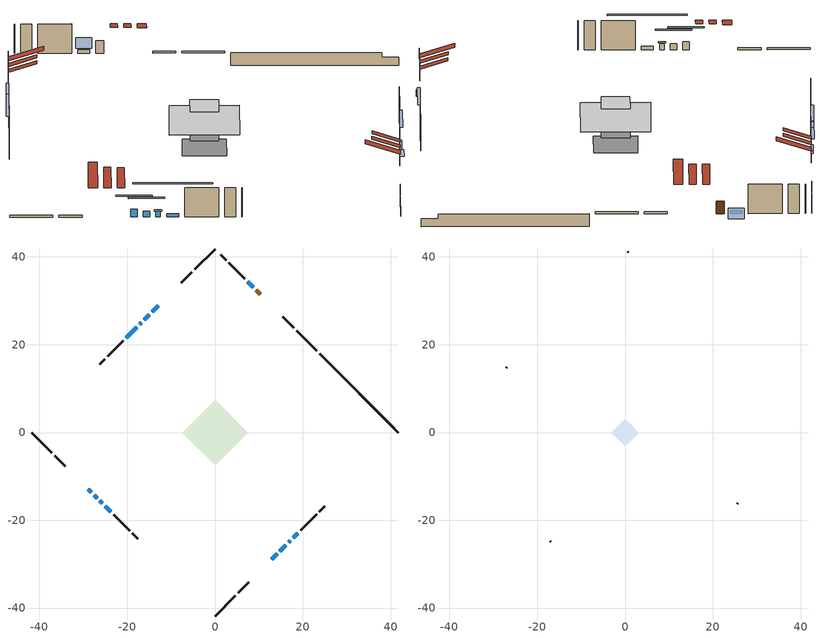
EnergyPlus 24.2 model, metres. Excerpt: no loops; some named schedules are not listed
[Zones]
conditioned space
 floor outside (Floor1 construction): -3.07,0 0,3.07 3.07,0 0,-3.07 z0.92
 floor adiabatic (AdiabaticFloorConstruction): -7.52,0 0,7.52 7.52,0 0,-7.52 z3.36
 floor foundation (Slab1 construction): -4.49,0.25 -0.25,4.49 4.49,-0.25 0.25,-4.49 z-1.17
 wall outside (RimJoist1 construction): 0,-41.82 4.59,-37.23 / -41.82,0 -37.23,-4.59 / 0,41.82 -4.59,37.23 / 23.19,18.63 18.6,23.22 z0.92:1.22
 wall outside (RimJoist2 construction): 5.25,-36.57 7.73,-34.09 / -36.57,-5.25 -34.09,-7.73 / -5.25,36.57 -7.73,34.09 / 17.94,23.88 15.46,26.36 z0.92:1.22
 wall outside (AdiabaticWallConstruction 1): 10.26,31.56 9.41,32.41 z0.92:2.95
 wall outside (AdiabaticWallConstruction): -12.93,28.89 -14.3,27.52 / 14.79,-27.03 16.16,-25.66 / -16.81,25.01 -17.16,24.66 / 16.81,-25.01 17.14,-24.68 z0.92:2.14; -28.89,-12.93 -28.21,-13.61 z0.92:2.24; -27.55,-14.27 -26.87,-14.96 / -26.21,-15.61 -25.71,-16.11 z0.92:1.89; -14.95,26.87 -16.16,25.66 / -17.81,24.01 -20.22,21.6 z0.92:2.37; 12.93,-28.89 14.13,-27.69 z0.92:2.34; 8.75,33.07 7.46,34.37 / -25.05,-16.77 -23.76,-18.06 z0.92:1.48; 17.79,-24.03 18.87,-22.95 z0.92:2.95
 wall outside (Wall1 construction): 19.53,-22.29 23.14,-18.68 / -23.1,-18.72 -19.48,-22.34 / -20.87,20.95 -24.49,17.33 / 6.8,35.02 3.18,38.64 z0.92:5.8
 wall outside (Wall3 construction): 23.8,-18.02 24.97,-16.85 / -18.83,-22.99 -17.66,-24.16 / -25.15,16.67 -26.32,15.5 / 2.53,39.29 1.36,40.47 z0.92:5.8
 wall foundation (FoundationWall1 construction): 23.85,17.98,-1.17 23.85,17.98,0.92 40.02,1.8,0.92 40.02,1.8,0.12 41.82,0,0.12 41.82,0,-1.17
 window (WindowConstruction): -12.93,28.89 -14.3,27.52 z0.92:2.14
 window (WindowConstruction 4): -28.89,-12.93 -28.21,-13.61 z0.92:2.24
 window (WindowConstruction 5): -27.55,-14.27 -26.87,-14.95 z0.92:1.89
 window (WindowConstruction 6): -26.21,-15.61 -25.71,-16.11 z0.92:1.89
 window (WindowConstruction 7): -14.95,26.87 -16.16,25.66 z0.92:2.37
 window (WindowConstruction 8): 12.93,-28.89 14.13,-27.69 z0.92:2.34
 window (WindowConstruction 11): 8.75,33.07 7.46,34.36 z0.92:1.48
 window (WindowConstruction 12): -25.05,-16.77 -23.76,-18.06 z0.92:1.48
 window (WindowConstruction 1): 14.79,-27.03 16.16,-25.66 z0.92:2.14
 window (WindowConstruction 9): -16.81,25.01 -17.15,24.67 z0.92:2.14
 window (WindowConstruction 10): 16.81,-25.01 17.14,-24.68 z0.92:2.14
 window (WindowConstruction 2): 17.79,-24.03 18.87,-22.95 z0.92:2.95
 window (WindowConstruction 3): -17.81,24.01 -20.22,21.6 z0.92:2.37
 door (Door): 10.26,31.56 9.41,32.41 z0.92:2.95
 ceiling adiabatic (AdiabaticFloorConstruction): 0,-7.52 7.52,0 0,7.52 -7.52,0 z3.36
 roof outside (Roof1 construction): 9.38,-32.44,5.8 5.62,-28.68,7.57 4.63,-29.67,7.57 8.39,-33.43,5.8; -32.44,-9.38,5.8 -28.68,-5.62,7.57 -29.67,-4.63,7.57 -33.43,-8.39,5.8; -9.38,32.44,5.8 -5.62,28.68,7.57 -4.63,29.67,7.57 -8.39,33.43,5.8; 13.81,28.01,5.8 10.05,24.25,7.57 11.04,23.26,7.57 14.8,27.02,5.8
 roof outside (Roof2 construction): 10.83,-30.99,5.8 7.82,-27.99,7.21 7.03,-28.78,7.21 10.03,-31.79,5.8; -30.99,-10.83,5.8 -27.99,-7.82,7.21 -28.78,-7.03,7.21 -31.79,-10.03,5.8; -10.83,30.99,5.8 -7.82,27.99,7.21 -7.03,28.78,7.21 -10.03,31.79,5.8; 12.36,29.46,5.8 9.35,26.45,7.21 10.15,25.66,7.21 13.15,28.67,5.8
attic - vented
 floor to conditioned space (Floor2 construction Reversed): -3.08,0 0,3.08 3.08,0 0,-3.08 z5.8
 wall outside (Wall4 construction): 25.63,-16.19 25.67,-16.15 / -17,-24.82 -16.96,-24.86 / -26.97,14.85 -27.02,14.8 / 0.7,41.12 0.66,41.16 z0.92:5.8
 roof outside (Roof3 construction): 12.27,-29.55,5.8 9.28,-26.55,7.21 8.49,-27.34,7.21 11.48,-30.34,5.8; -29.55,-12.27,5.8 -26.55,-9.28,7.21 -27.34,-8.49,7.21 -30.34,-11.48,5.8; -12.27,29.55,5.8 -9.28,26.55,7.21 -8.49,27.34,7.21 -11.48,30.34,5.8; 10.91,30.91,5.8 7.92,27.91,7.21 8.71,27.12,7.21 11.7,30.12,5.8
shading: -14.73,27.09 -12.5,29.32 -12.71,29.53 -14.94,27.3 z2.75; -26.58,-15.24 -30.52,-11.3 -30.81,-11.59 -26.87,-15.53 z4.54; -25.24,-16.58 -29.18,-12.64 -29.47,-12.93 -25.53,-16.87 z4.19; -25.57,-16.26 -26.35,-15.47 -26.64,-15.76 -25.86,-16.55 z2.09; -17.78,24.04 -13.33,28.49 -13.62,28.79 -18.07,24.33 z4.67; 14.34,-27.48 12.72,-29.1 13.15,-29.53 14.78,-27.91 z2.64; 7.25,34.58 8.96,32.86 11.55,35.45 9.83,37.16 z1.78; -20.11,-21.71 -28.7,-13.12 -28.99,-13.41 -20.4,-22 z6.64; 16.59,-25.23 14.36,-27.46 14.57,-27.67 16.8,-25.44 z2.75; 20.5,-21.32 16.17,-25.65 16.46,-25.95 20.79,-21.61 z5.25; -21.84,19.98 -16.18,25.64 -16.48,25.93 -22.13,20.27 z4.67
[Building]
Building 1: Terrain=Suburbs
[Site:Location]
Quebec Intl AP_QC: Latitude {deg}=46.8; Longitude {deg}=-71.38; Time Zone {hr}=-5; Elevation {m}=74; Keep Site Location Information=Yes
[Site:GroundTemperature:Shallow]
0.0108218, -2.24938, -2.43038, -1.3578, 2.94801, 7.23376, 10.9493, 13.303, 13.5029, 11.5886, 7.96783, 3.81355
[Site:WaterMainsTemperature]
Calculation Method=Schedule; Temperature Schedule=mains temperature schedule
[Material] Roughness=Rough; Thermal Absorptance=0.9
Name | Thickness {m} | Conductivity {W/m-K} | Density {kg/m3} | Specific Heat {J/kg-K} | Solar Absorptance | Visible Absorptance
asphalt or fiberglass shingles | 0.00635 | 0.162714 | 1121.4 | 1465.45 | 0.4 | 0.4
ceiling loosefill ins | 0.338667 | 0.0480833 | 16.02 | 1046.75 | 0.7 | 0.7
ceiling stud and cavity | 0.1397 | 0.11633 | 65.682 | 1177.47 | 0.7 | 0.7
concrete 4.0 in. | 0.1016 | 1.803125 | 2242.8 | 837.4 | 0.7 | 0.7
concrete 8.0 in. | 0.2032 | 1.803125 | 2242.8 | 837.4 | 0.7 | 0.7
door material | 0.04445 | 0.053851 | 512.64 | 1214.23 | 0.7 | 0.7
exterior vertical ins | 0.00772154 | 0.029427 | 32.04 | 1214.23 | 0.7 | 0.7
floor covering | 0.0127 | 0.0433444 | 54.468 | 1339.84 | 0.6 | 0.6
floor rigid ins; roof rigid ins | 0.103632 | 0.029427 | 32.04 | 1214.23 | 0.7 | 0.7
floor rigid ins 1; wall rigid ins 1 | 0.512978 | 0.029427 | 32.04 | 1214.23 | 0.7 | 0.7
floor stud and cavity | 0.1397 | 0.144989 | 92.3553 | 1139.71 | 0.7 | 0.7
floor stud and cavity 1 | 0.1397 | 1.75129 | 37.0049 | 1207.88 | 0.7 | 0.7
furniture material conditioned space 1 | 0.1524 | 0.115458 | 640.8 | 1214.23 | 0.6 | 0.6
gypsum board | 0.0127 | 0.160291 | 801 | 837.4 | 0.6 | 0.6
gypsum board 1 | 0.0127 | 0.160291 | 801 | 837.4 | 0.7 | 0.7
osb sheathing 0.5 in. | 0.0127 | 0.115458 | 512.64 | 1214.23 | 0.7 | 0.7
osb sheathing 0.75 in. | 0.01905 | 0.115458 | 512.64 | 1214.23 | 0.7 | 0.7
osb sheathing 2.0 in. | 0.0508 | 0.115458 | 512.64 | 1214.23 | 0.7 | 0.7
rim joist rigid ins; wall rigid ins | 0.051816 | 0.029427 | 32.04 | 1214.23 | 0.7 | 0.7
rim joist stud and cavity | 0.0508 | 0.147604 | 50.32683 | 1063.81 | 0.6 | 0.6
rim joist stud and cavity 1 | 0.0508 | 0.0389034 | 125.044 | 1163.47 | 0.6 | 0.6
roof stud and cavity | 0.2032 | 0.162814 | 78.34581 | 1123.46 | 0.7 | 0.7
roof stud and cavity 1 | 0.2032 | 0.156203 | 78.34581 | 1123.46 | 0.7 | 0.7
wall stud and cavity | 0.1397 | 0.0751309 | 139.0536 | 1170.24 | 0.7 | 0.7
wall stud and cavity 1 | 0.1397 | 0.184082 | 139.0536 | 1170.24 | 0.7 | 0.7
wall stud and cavity 2 | 0.0889 | 6.9971 | 50.32683 | 1063.81 | 0.6 | 0.6
wall stud and cavity 3 | 0.0889 | 0.380278 | 52.3479 | 1209.89 | 0.7 | 0.7
wall stud and cavity 4 | 0.0889 | 0.391764 | 83.0341 | 1211.67 | 0.7 | 0.7
wood siding | 0.0254 | 0.102417 | 544.68 | 1172.36 | 0.4 | 0.4
wood siding 1 | 0.00254 | 0.102417 | 544.68 | 1172.36 | 0.4 | 0.4
wood siding 2; wood siding 3; wood siding 4 | 0.0254 | 0.102417 | 544.68 | 1172.36 | 0.7 | 0.7
[WindowMaterial:SimpleGlazingSystem]
Name | U-Factor {W/m2-K} | Solar Heat Gain Coefficient
WindowMaterial | 2.99401 | 0.55
WindowMaterial 1 | 2.98606 | 0.58
WindowMaterial 2 | 2.949721 | 0.61
WindowMaterial 3 | 2.986628 | 0.55
WindowMaterial 4 | 3.01842 | 0.52
WindowMaterial 5 | 2.98152 | 0.53
WindowMaterial 6 | 2.91168 | 0.63
WindowMaterial 7 | 2.97584 | 0.61
WindowMaterial 8 | 3.0383 | 0.46
WindowMaterial 9 | 3.04227 | 0.45
[Construction]
AdiabaticFloorConstruction: floor stud and cavity 1, floor rigid ins 1, osb sheathing 0.75 in., floor covering
AdiabaticWallConstruction: wood siding 3, wall rigid ins 1, wall stud and cavity 3, gypsum board
AdiabaticWallConstruction 1: wood siding 4, wall rigid ins 1, wall stud and cavity 3, gypsum board
Door: door material
Floor1 construction: floor stud and cavity, floor rigid ins, osb sheathing 0.75 in., floor covering
Floor2 construction Reversed: gypsum board, ceiling stud and cavity, ceiling loosefill ins
FoundationWall1 construction: concrete 8.0 in., gypsum board 1
furniture construction conditioned space 1: furniture material conditioned space 1
PartitionWallConstruction: gypsum board, wall stud and cavity 4, gypsum board
RimJoist1 construction: wood siding 2, rim joist stud and cavity
RimJoist2 construction: wood siding 2, rim joist rigid ins, osb sheathing 2.0 in., rim joist stud and cavity 1
Roof1 construction: asphalt or fiberglass shingles, osb sheathing 0.75 in., roof stud and cavity, gypsum board
Roof2 construction: asphalt or fiberglass shingles, roof rigid ins, osb sheathing 0.75 in., roof stud and cavity 1, gypsum board
Roof3 construction: asphalt or fiberglass shingles
Slab1 construction: concrete 4.0 in.
Wall1 construction: wood siding, osb sheathing 0.5 in., wall stud and cavity, gypsum board
Wall3 construction: wood siding, wall rigid ins, osb sheathing 0.5 in., wall stud and cavity 1, gypsum board
Wall4 construction: wood siding 1, wall stud and cavity 2
WindowConstruction; WindowConstruction 1: WindowMaterial
WindowConstruction 10: WindowMaterial 8
WindowConstruction 11; WindowConstruction 12: WindowMaterial 9
WindowConstruction 2: WindowMaterial 1
WindowConstruction 3; WindowConstruction 7: WindowMaterial 2
WindowConstruction 4: WindowMaterial 3
WindowConstruction 5: WindowMaterial 4
WindowConstruction 6: WindowMaterial 5
WindowConstruction 8: WindowMaterial 6
WindowConstruction 9: WindowMaterial 7
[Zone] Multiplier=1; Part of Total Floor Area=Yes
Name | Volume {m3}
attic - vented | 4.34429
conditioned space | 371.8
[Space]
Name | Zone | Volume {m3}
attic - vented 1 | attic - vented | 4.34429
conditioned space 1 | conditioned space | 371.8
[ZoneInfiltration:EffectiveLeakageArea]
infil attic - vented 1: Zone or Space=attic - vented 1; Schedule=Always On Discrete; Effective Air Leakage Area {cm2}=699.323; Stack Coefficient=0.000437379; Wind Coefficient=1.41302e-05
[ZoneMixing]
whole house fan mix: Zone or Space=attic - vented; Schedule=Always On Continuous; Design Flow Rate Calculation Method=Flow/Zone; Design Flow Rate {m3/s}=0; Source Zone or Space=conditioned space
[SurfaceProperty:ExposedFoundationPerimeter]
Slab1: Exposed Perimeter Calculation Method=TotalExposedPerimeter; Total Exposed Perimeter {m}=25.421
[InternalMass] Zone or ZoneList=conditioned space; Space or SpaceList=conditioned space 1
Name | Construction | Surface Area {m2}
furniture mass conditioned space 1 | furniture construction conditioned space 1 | 68.848
partition wall mass | PartitionWallConstruction | 172.12
[Lights]
interior lighting: Zone or ZoneList or Space or SpaceList=conditioned space 1; Schedule=interior lighting schedule; Design Level Calculation Method=LightingLevel; Lighting Level {W}=343.2; Return Air Fraction=0; Fraction Radiant=0.6; Fraction Visible=0.2; Fraction Replaceable=1
[People]
occupants: Zone or ZoneList or Space or SpaceList=conditioned space 1; Number of People Schedule=occupants schedule; Number of People Calculation Method=People; Number of People=3; Fraction Radiant=0.314171; Sensible Heat Fraction=0.56303; Activity Level Schedule=occupants activity schedule; Carbon Dioxide Generation Rate {m3/s-W}=0; Enable ASHRAE 55 Comfort Warnings=No; Mean Radiant Temperature Calculation Type=EnclosureAveraged
[ElectricEquipment] Zone or ZoneList or Space or SpaceList=conditioned space 1; Design Level Calculation Method=EquipmentLevel
Name | Schedule | Design Level {W} | Fraction Latent | Fraction Radiant | Fraction Lost
clothes dryer | clothes dryer schedule | 140.772 | 0.015 | 0.081 | 0.85
clothes washer | clothes washer schedule | 32.1985 | 0.03 | 0.162 | 0.7
cooking range | cooking range schedule | 215.147 | 0.08 | 0.432 | 0.2
dishwasher | dishwasher schedule | 66.8632 | 0.3 | 0.18 | 0.4
fridge | fridge schedule | 72.9452 | 0 | 0.6 | 0
mech vent bath fan 0 | mech vent bath fan 0 schedule | 50.2 | 0 | 0 | 1
mech vent bath fan 1 | mech vent bath fan 1 schedule | 50.2 | 0 | 0 | 1
mech vent house fan | mech vent house fan schedule | 0 | 0 | 0 | 1
mech vent house fan cfis | mech vent house fan cfis schedule | 0 | 0 | 0 | 0
mech vent range fan 0 | mech vent range fan 0 schedule | 57 | 0 | 0 | 1
misc plug loads | misc plug loads schedule | 494.7 | 0.045 | 0.513 | 0.1
whole house fan | Always On Discrete | 0 | 0 | 0 | 1
[OtherEquipment] Zone or ZoneList or Space or SpaceList=conditioned space 1; Design Level Calculation Method=EquipmentLevel
Name | Fuel Type | Schedule | Design Level {W} | Fraction Latent | Fraction Radiant | Fraction Lost
clothes dryer 1 | Electricity | clothes dryer schedule | 0 | 0.015 | 0.081 | 0.85
cooking range 1 | Electricity | cooking range schedule | 0 | 0.08 | 0.432 | 0.2
general water use latent | None | general water use schedule | 62.594 | 1 | 0 | 0
general water use sensible | None | general water use schedule | -61.6891 | 0 | 0.6 | 0
mech vent house fan latent load | None | Always On Discrete | 0 | 1 | 0 | 0
mech vent house fan sensible load | None | Always On Discrete | 0 | 0 | 0 | 0
water heater energy adjustment1 | Electricity | Always On Discrete | 0.01 | 0 | 0 | 1
[ZoneInfiltration:DesignFlowRate] Zone or ZoneList or Space or SpaceList=conditioned space 1; Schedule=Always On Discrete; Design Flow Rate Calculation Method=Flow/Zone; Design Flow Rate {m3/s}=0
infil flow; natural vent flow; whole house fan flow
[Foundation:Kiva]
Foundation Kiva 1: Initial Indoor Air Temperature {C}=18; Wall Height Above Grade {m}=0.920008; Wall Depth Below Slab {m}=0.2032; Custom Block Material Name 1=exterior vertical ins; Custom Block Depth 1 {m}=2.09001; Custom Block X Position 1 {m}=0.2159; Custom Block Z Position 1 {m}=0
[Foundation:Kiva:Settings]
Soil Conductivity {W/m-K}=0.849921; Soil Density {kg/m3}=1842.3; Soil Specific Heat {J/kg-K}=418.7; Ground Solar Absorptivity=0.9; Ground Thermal Absorptivity=0.9; Ground Surface Roughness {m}=0.03; Far-Field Width {m}=40; Deep-Ground Boundary Condition=ZeroFlux; Deep-Ground Depth {m}=40; Minimum Cell Dimension {m}=0.2; Maximum Cell Growth Coefficient=3; Simulation Timestep=Timestep
[Exterior:Lights]
exterior lighting: Schedule=exterior lighting schedule; Design Level {W}=75.6
[Schedule:Constant]
Name | Hourly Value
Always On Continuous; mech vent house fan schedule; mech vent house fan cfis schedule; Always On Discrete | 1
occupants activity schedule | 117.228
fridge schedule | 0
[Schedule:Week:Daily]
interior lighting schedule Week Rule - Jan1-Jan27: interior lighting schedule day, interior lighting schedule day, interior lighting schedule day, interior lighting schedule day, interior lighting schedule day, interior lighting schedule day, interior lighting schedule day, interior lighting schedule default day, interior lighting schedule default day, interior lighting schedule default day, interior lighting schedule default day, interior lighting schedule default day
interior lighting schedule Week Rule - Jan28-Feb3: interior lighting schedule day, interior lighting schedule day, interior lighting schedule day, interior lighting schedule day, interior lighting schedule day 1, interior lighting schedule day 1, interior lighting schedule day 1, interior lighting schedule default day, interior lighting schedule default day, interior lighting schedule default day, interior lighting schedule default day, interior lighting schedule default day
interior lighting schedule Week Rule - Feb4-Feb24: interior lighting schedule day 1, interior lighting schedule day 1, interior lighting schedule day 1, interior lighting schedule day 1, interior lighting schedule day 1, interior lighting schedule day 1, interior lighting schedule day 1, interior lighting schedule default day, interior lighting schedule default day, interior lighting schedule default day, interior lighting schedule default day, interior lighting schedule default day
interior lighting schedule Week Rule - Feb25-Mar3: interior lighting schedule day 1, interior lighting schedule day 1, interior lighting schedule day 1, interior lighting schedule day 1, interior lighting schedule day 2, interior lighting schedule day 2, interior lighting schedule day 2, interior lighting schedule default day, interior lighting schedule default day, interior lighting schedule default day, interior lighting schedule default day, interior lighting schedule default day
interior lighting schedule Week Rule - Mar4-Mar31: interior lighting schedule day 2, interior lighting schedule day 2, interior lighting schedule day 2, interior lighting schedule day 2, interior lighting schedule day 2, interior lighting schedule day 2, interior lighting schedule day 2, interior lighting schedule default day, interior lighting schedule default day, interior lighting schedule default day, interior lighting schedule default day, interior lighting schedule default day
interior lighting schedule Week Rule - Apr1-Apr28: interior lighting schedule day 3, interior lighting schedule day 3, interior lighting schedule day 3, interior lighting schedule day 3, interior lighting schedule day 3, interior lighting schedule day 3, interior lighting schedule day 3, interior lighting schedule default day, interior lighting schedule default day, interior lighting schedule default day, interior lighting schedule default day, interior lighting schedule default day
interior lighting schedule Week Rule - Apr29-May5: interior lighting schedule day 3, interior lighting schedule day 3, interior lighting schedule day 4, interior lighting schedule day 4, interior lighting schedule day 4, interior lighting schedule day 4, interior lighting schedule day 4, interior lighting schedule default day, interior lighting schedule default day, interior lighting schedule default day, interior lighting schedule default day, interior lighting schedule default day
interior lighting schedule Week Rule - May6-May26: interior lighting schedule day 4, interior lighting schedule day 4, interior lighting schedule day 4, interior lighting schedule day 4, interior lighting schedule day 4, interior lighting schedule day 4, interior lighting schedule day 4, interior lighting schedule default day, interior lighting schedule default day, interior lighting schedule default day, interior lighting schedule default day, interior lighting schedule default day
interior lighting schedule Week Rule - May27-Jun2: interior lighting schedule day 4, interior lighting schedule day 4, interior lighting schedule day 4, interior lighting schedule day 4, interior lighting schedule day 4, interior lighting schedule day 5, interior lighting schedule day 5, interior lighting schedule default day, interior lighting schedule default day, interior lighting schedule default day, interior lighting schedule default day, interior lighting schedule default day
interior lighting schedule Week Rule - Jun3-Jun30: interior lighting schedule day 5, interior lighting schedule day 5, interior lighting schedule day 5, interior lighting schedule day 5, interior lighting schedule day 5, interior lighting schedule day 5, interior lighting schedule day 5, interior lighting schedule default day, interior lighting schedule default day, interior lighting schedule default day, interior lighting schedule default day, interior lighting schedule default day
interior lighting schedule Week Rule - Jul1-Jul28: interior lighting schedule day 6, interior lighting schedule day 6, interior lighting schedule day 6, interior lighting schedule day 6, interior lighting schedule day 6, interior lighting schedule day 6, interior lighting schedule day 6, interior lighting schedule default day, interior lighting schedule default day, interior lighting schedule default day, interior lighting schedule default day, interior lighting schedule default day
interior lighting schedule Week Rule - Jul29-Aug4: interior lighting schedule day 6, interior lighting schedule day 6, interior lighting schedule day 6, interior lighting schedule day 7, interior lighting schedule day 7, interior lighting schedule day 7, interior lighting schedule day 7, interior lighting schedule default day, interior lighting schedule default day, interior lighting schedule default day, interior lighting schedule default day, interior lighting schedule default day
interior lighting schedule Week Rule - Aug5-Aug25: interior lighting schedule day 7, interior lighting schedule day 7, interior lighting schedule day 7, interior lighting schedule day 7, interior lighting schedule day 7, interior lighting schedule day 7, interior lighting schedule day 7, interior lighting schedule default day, interior lighting schedule default day, interior lighting schedule default day, interior lighting schedule default day, interior lighting schedule default day
interior lighting schedule Week Rule - Aug26-Sep1: interior lighting schedule day 7, interior lighting schedule day 7, interior lighting schedule day 7, interior lighting schedule day 7, interior lighting schedule day 7, interior lighting schedule day 7, interior lighting schedule day 8, interior lighting schedule default day, interior lighting schedule default day, interior lighting schedule default day, interior lighting schedule default day, interior lighting schedule default day
interior lighting schedule Week Rule - Sep2-Sep29: interior lighting schedule day 8, interior lighting schedule day 8, interior lighting schedule day 8, interior lighting schedule day 8, interior lighting schedule day 8, interior lighting schedule day 8, interior lighting schedule day 8, interior lighting schedule default day, interior lighting schedule default day, interior lighting schedule default day, interior lighting schedule default day, interior lighting schedule default day
interior lighting schedule Week Rule - Sep30-Oct6: interior lighting schedule day 8, interior lighting schedule day 9, interior lighting schedule day 9, interior lighting schedule day 9, interior lighting schedule day 9, interior lighting schedule day 9, interior lighting schedule day 9, interior lighting schedule default day, interior lighting schedule default day, interior lighting schedule default day, interior lighting schedule default day, interior lighting schedule default day
interior lighting schedule Week Rule - Oct7-Oct27: interior lighting schedule day 9, interior lighting schedule day 9, interior lighting schedule day 9, interior lighting schedule day 9, interior lighting schedule day 9, interior lighting schedule day 9, interior lighting schedule day 9, interior lighting schedule default day, interior lighting schedule default day, interior lighting schedule default day, interior lighting schedule default day, interior lighting schedule default day
interior lighting schedule Week Rule - Oct28-Nov3: interior lighting schedule day 9, interior lighting schedule day 9, interior lighting schedule day 9, interior lighting schedule day 9, interior lighting schedule day 10, interior lighting schedule day 10, interior lighting schedule day 10, interior lighting schedule default day, interior lighting schedule default day, interior lighting schedule default day, interior lighting schedule default day, interior lighting schedule default day
interior lighting schedule Week Rule - Nov4-Nov24: interior lighting schedule day 10, interior lighting schedule day 10, interior lighting schedule day 10, interior lighting schedule day 10, interior lighting schedule day 10, interior lighting schedule day 10, interior lighting schedule day 10, interior lighting schedule default day, interior lighting schedule default day, interior lighting schedule default day, interior lighting schedule default day, interior lighting schedule default day
interior lighting schedule Week Rule - Nov25-Dec1: interior lighting schedule day 10, interior lighting schedule day 10, interior lighting schedule day 10, interior lighting schedule day 10, interior lighting schedule day 10, interior lighting schedule day 10, interior lighting schedule day 11, interior lighting schedule default day, interior lighting schedule default day, interior lighting schedule default day, interior lighting schedule default day, interior lighting schedule default day
interior lighting schedule Week Rule - Dec2-Dec31: interior lighting schedule day 11, interior lighting schedule day 11, interior lighting schedule day 11, interior lighting schedule day 11, interior lighting schedule day 11, interior lighting schedule day 11, interior lighting schedule day 11, interior lighting schedule default day, interior lighting schedule default day, interior lighting schedule default day, interior lighting schedule default day, interior lighting schedule default day
occupants schedule Week Rule - Jan1-Dec31: occupants schedule day, occupants schedule day, occupants schedule day, occupants schedule day, occupants schedule day, occupants schedule day, occupants schedule day, occupants schedule default day, occupants schedule default day, occupants schedule default day, occupants schedule default day, occupants schedule default day
clothes dryer schedule Week Rule - Jan1-Dec31: clothes dryer schedule day, clothes dryer schedule day, clothes dryer schedule day, clothes dryer schedule day, clothes dryer schedule day, clothes dryer schedule day, clothes dryer schedule day, clothes dryer schedule default day, clothes dryer schedule default day, clothes dryer schedule default day, clothes dryer schedule default day, clothes dryer schedule default day
clothes washer schedule Week Rule - Jan1-Dec31: clothes washer schedule day, clothes washer schedule day, clothes washer schedule day, clothes washer schedule day, clothes washer schedule day, clothes washer schedule day, clothes washer schedule day, clothes washer schedule default day, clothes washer schedule default day, clothes washer schedule default day, clothes washer schedule default day, clothes washer schedule default day
cooking range schedule Week Rule - Jan1-Dec31: cooking range schedule day, cooking range schedule day, cooking range schedule day, cooking range schedule day, cooking range schedule day, cooking range schedule day, cooking range schedule day, cooking range schedule default day, cooking range schedule default day, cooking range schedule default day, cooking range schedule default day, cooking range schedule default day
dishwasher schedule Week Rule - Jan1-Dec31: dishwasher schedule day, dishwasher schedule day, dishwasher schedule day, dishwasher schedule day, dishwasher schedule day, dishwasher schedule day, dishwasher schedule day, dishwasher schedule default day, dishwasher schedule default day, dishwasher schedule default day, dishwasher schedule default day, dishwasher schedule default day
mech vent bath fan 0 schedule Week Rule - Jan1-Dec31: mech vent bath fan 0 schedule day, mech vent bath fan 0 schedule day, mech vent bath fan 0 schedule day, mech vent bath fan 0 schedule day, mech vent bath fan 0 schedule day, mech vent bath fan 0 schedule day, mech vent bath fan 0 schedule day, mech vent bath fan 0 schedule default day, mech vent bath fan 0 schedule default day, mech vent bath fan 0 schedule default day, mech vent bath fan 0 schedule default day, mech vent bath fan 0 schedule default day
mech vent bath fan 1 schedule Week Rule - Jan1-Dec31: mech vent bath fan 1 schedule day, mech vent bath fan 1 schedule day, mech vent bath fan 1 schedule day, mech vent bath fan 1 schedule day, mech vent bath fan 1 schedule day, mech vent bath fan 1 schedule day, mech vent bath fan 1 schedule day, mech vent bath fan 1 schedule default day, mech vent bath fan 1 schedule default day, mech vent bath fan 1 schedule default day, mech vent bath fan 1 schedule default day, mech vent bath fan 1 schedule default day
mech vent range fan 0 schedule Week Rule - Jan1-Dec31: mech vent range fan 0 schedule day, mech vent range fan 0 schedule day, mech vent range fan 0 schedule day, mech vent range fan 0 schedule day, mech vent range fan 0 schedule day, mech vent range fan 0 schedule day, mech vent range fan 0 schedule day, mech vent range fan 0 schedule default day, mech vent range fan 0 schedule default day, mech vent range fan 0 schedule default day, mech vent range fan 0 schedule default day, mech vent range fan 0 schedule default day
misc plug loads schedule Week Rule - Jan1-Dec31: misc plug loads schedule day, misc plug loads schedule day, misc plug loads schedule day, misc plug loads schedule day, misc plug loads schedule day, misc plug loads schedule day, misc plug loads schedule day, misc plug loads schedule default day, misc plug loads schedule default day, misc plug loads schedule default day, misc plug loads schedule default day, misc plug loads schedule default day
general water use schedule Week Rule - Jan1-Dec31: general water use schedule day, general water use schedule day, general water use schedule day, general water use schedule day, general water use schedule day, general water use schedule day, general water use schedule day, general water use schedule default day, general water use schedule default day, general water use schedule default day, general water use schedule default day, general water use schedule default day
exterior lighting schedule Week Rule - Jan1-Jan27: exterior lighting schedule day, exterior lighting schedule day, exterior lighting schedule day, exterior lighting schedule day, exterior lighting schedule day, exterior lighting schedule day, exterior lighting schedule day, exterior lighting schedule default day, exterior lighting schedule default day, exterior lighting schedule default day, exterior lighting schedule default day, exterior lighting schedule default day
exterior lighting schedule Week Rule - Jan28-Feb3: exterior lighting schedule day, exterior lighting schedule day, exterior lighting schedule day, exterior lighting schedule day, exterior lighting schedule day 1, exterior lighting schedule day 1, exterior lighting schedule day 1, exterior lighting schedule default day, exterior lighting schedule default day, exterior lighting schedule default day, exterior lighting schedule default day, exterior lighting schedule default day
exterior lighting schedule Week Rule - Feb4-Feb24: exterior lighting schedule day 1, exterior lighting schedule day 1, exterior lighting schedule day 1, exterior lighting schedule day 1, exterior lighting schedule day 1, exterior lighting schedule day 1, exterior lighting schedule day 1, exterior lighting schedule default day, exterior lighting schedule default day, exterior lighting schedule default day, exterior lighting schedule default day, exterior lighting schedule default day
exterior lighting schedule Week Rule - Feb25-Mar3: exterior lighting schedule day 1, exterior lighting schedule day 1, exterior lighting schedule day 1, exterior lighting schedule day 1, exterior lighting schedule day 2, exterior lighting schedule day 2, exterior lighting schedule day 2, exterior lighting schedule default day, exterior lighting schedule default day, exterior lighting schedule default day, exterior lighting schedule default day, exterior lighting schedule default day
exterior lighting schedule Week Rule - Mar4-Mar31: exterior lighting schedule day 2, exterior lighting schedule day 2, exterior lighting schedule day 2, exterior lighting schedule day 2, exterior lighting schedule day 2, exterior lighting schedule day 2, exterior lighting schedule day 2, exterior lighting schedule default day, exterior lighting schedule default day, exterior lighting schedule default day, exterior lighting schedule default day, exterior lighting schedule default day
exterior lighting schedule Week Rule - Apr1-Apr28: exterior lighting schedule day 3, exterior lighting schedule day 3, exterior lighting schedule day 3, exterior lighting schedule day 3, exterior lighting schedule day 3, exterior lighting schedule day 3, exterior lighting schedule day 3, exterior lighting schedule default day, exterior lighting schedule default day, exterior lighting schedule default day, exterior lighting schedule default day, exterior lighting schedule default day
exterior lighting schedule Week Rule - Apr29-May5: exterior lighting schedule day 3, exterior lighting schedule day 3, exterior lighting schedule day 4, exterior lighting schedule day 4, exterior lighting schedule day 4, exterior lighting schedule day 4, exterior lighting schedule day 4, exterior lighting schedule default day, exterior lighting schedule default day, exterior lighting schedule default day, exterior lighting schedule default day, exterior lighting schedule default day
exterior lighting schedule Week Rule - May6-May26: exterior lighting schedule day 4, exterior lighting schedule day 4, exterior lighting schedule day 4, exterior lighting schedule day 4, exterior lighting schedule day 4, exterior lighting schedule day 4, exterior lighting schedule day 4, exterior lighting schedule default day, exterior lighting schedule default day, exterior lighting schedule default day, exterior lighting schedule default day, exterior lighting schedule default day
exterior lighting schedule Week Rule - May27-Jun2: exterior lighting schedule day 4, exterior lighting schedule day 4, exterior lighting schedule day 4, exterior lighting schedule day 4, exterior lighting schedule day 4, exterior lighting schedule day 5, exterior lighting schedule day 5, exterior lighting schedule default day, exterior lighting schedule default day, exterior lighting schedule default day, exterior lighting schedule default day, exterior lighting schedule default day
exterior lighting schedule Week Rule - Jun3-Jun30: exterior lighting schedule day 5, exterior lighting schedule day 5, exterior lighting schedule day 5, exterior lighting schedule day 5, exterior lighting schedule day 5, exterior lighting schedule day 5, exterior lighting schedule day 5, exterior lighting schedule default day, exterior lighting schedule default day, exterior lighting schedule default day, exterior lighting schedule default day, exterior lighting schedule default day
[Schedule:Year]
interior lighting schedule: interior lighting schedule Week Rule - Jan1-Jan27, 1, 1, 1, 27, interior lighting schedule Week Rule - Jan28-Feb3, 1, 28, 2, 3, interior lighting schedule Week Rule - Feb4-Feb24, 2, 4, 2, 24, interior lighting schedule Week Rule - Feb25-Mar3, 2, 25, 3, 3, interior lighting schedule Week Rule - Mar4-Mar31, 3, 4, 3, 31, interior lighting schedule Week Rule - Apr1-Apr28, 4, 1, 4, 28, interior lighting schedule Week Rule - Apr29-May5, 4, 29, 5, 5, interior lighting schedule Week Rule - May6-May26, 5, 6, 5, 26, interior lighting schedule Week Rule - May27-Jun2, 5, 27, 6, 2, interior lighting schedule Week Rule - Jun3-Jun30, 6, 3, 6, 30, interior lighting schedule Week Rule - Jul1-Jul28, 7, 1, 7, 28, interior lighting schedule Week Rule - Jul29-Aug4, 7, 29, 8, 4, interior lighting schedule Week Rule - Aug5-Aug25, 8, 5, 8, 25, interior lighting schedule Week Rule - Aug26-Sep1, 8, 26, 9, 1, interior lighting schedule Week Rule - Sep2-Sep29, 9, 2, 9, 29, interior lighting schedule Week Rule - Sep30-Oct6, 9, 30, 10, 6, interior lighting schedule Week Rule - Oct7-Oct27, 10, 7, 10, 27, interior lighting schedule Week Rule - Oct28-Nov3, 10, 28, 11, 3, interior lighting schedule Week Rule - Nov4-Nov24, 11, 4, 11, 24, interior lighting schedule Week Rule - Nov25-Dec1, 11, 25, 12, 1, interior lighting schedule Week Rule - Dec2-Dec31, 12, 2, 12, 31
occupants schedule: occupants schedule Week Rule - Jan1-Dec31, 1, 1, 12, 31
clothes dryer schedule: clothes dryer schedule Week Rule - Jan1-Dec31, 1, 1, 12, 31
clothes washer schedule: clothes washer schedule Week Rule - Jan1-Dec31, 1, 1, 12, 31
cooking range schedule: cooking range schedule Week Rule - Jan1-Dec31, 1, 1, 12, 31
dishwasher schedule: dishwasher schedule Week Rule - Jan1-Dec31, 1, 1, 12, 31
mech vent bath fan 0 schedule: mech vent bath fan 0 schedule Week Rule - Jan1-Dec31, 1, 1, 12, 31
mech vent bath fan 1 schedule: mech vent bath fan 1 schedule Week Rule - Jan1-Dec31, 1, 1, 12, 31
mech vent range fan 0 schedule: mech vent range fan 0 schedule Week Rule - Jan1-Dec31, 1, 1, 12, 31
misc plug loads schedule: misc plug loads schedule Week Rule - Jan1-Dec31, 1, 1, 12, 31
general water use schedule: general water use schedule Week Rule - Jan1-Dec31, 1, 1, 12, 31
exterior lighting schedule: exterior lighting schedule Week Rule - Jan1-Jan27, 1, 1, 1, 27, exterior lighting schedule Week Rule - Jan28-Feb3, 1, 28, 2, 3, exterior lighting schedule Week Rule - Feb4-Feb24, 2, 4, 2, 24, exterior lighting schedule Week Rule - Feb25-Mar3, 2, 25, 3, 3, exterior lighting schedule Week Rule - Mar4-Mar31, 3, 4, 3, 31, exterior lighting schedule Week Rule - Apr1-Apr28, 4, 1, 4, 28, exterior lighting schedule Week Rule - Apr29-May5, 4, 29, 5, 5, exterior lighting schedule Week Rule - May6-May26, 5, 6, 5, 26, exterior lighting schedule Week Rule - May27-Jun2, 5, 27, 6, 2, exterior lighting schedule Week Rule - Jun3-Jun30, 6, 3, 6, 30, exterior lighting schedule Week Rule - Jul1-Jul28, 7, 1, 7, 28, exterior lighting schedule Week Rule - Jul29-Aug4, 7, 29, 8, 4, exterior lighting schedule Week Rule - Aug5-Aug25, 8, 5, 8, 25, exterior lighting schedule Week Rule - Aug26-Sep1, 8, 26, 9, 1, exterior lighting schedule Week Rule - Sep2-Sep29, 9, 2, 9, 29, exterior lighting schedule Week Rule - Sep30-Oct6, 9, 30, 10, 6, exterior lighting schedule Week Rule - Oct7-Oct27, 10, 7, 10, 27, exterior lighting schedule Week Rule - Oct28-Nov3, 10, 28, 11, 3, exterior lighting schedule Week Rule - Nov4-Nov24, 11, 4, 11, 24, exterior lighting schedule Week Rule - Nov25-Dec1, 11, 25, 12, 1, exterior lighting schedule Week Rule - Dec2-Dec31, 12, 2, 12, 31
[Schedule:Compact]
mains temperature schedule: Through: 01/01, For: AllDays, Until: 24:00, 5.175, Through: 01/02, For: AllDays, Until: 24:00, 5.10167, Through: 01/03, For: AllDays, Until: 24:00, 5.02889, Through: 01/04, For: AllDays, Until: 24:00, 4.95778, Through: 01/05, For: AllDays, Until: 24:00, 4.88778, Through: 01/06, For: AllDays, Until: 24:00, 4.81833, Through: 01/07, For: AllDays, Until: 24:00, 4.75056, Through: 01/08, For: AllDays, Until: 24:00, 4.68389, Through: 01/09, For: AllDays, Until: 24:00, 4.61833, Through: 01/10, For: AllDays, Until: 24:00, 4.55389, Through: 01/11, For: AllDays, Until: 24:00, 4.49056, Through: 01/12, For: AllDays, Until: 24:00, 4.42889, Through: 01/13, For: AllDays, Until: 24:00, 4.36778, Through: 01/14, For: AllDays, Until: 24:00, 4.30889, Through: 01/15, For: AllDays, Until: 24:00, 4.25056, Through: 01/16, For: AllDays, Until: 24:00, 4.19389, Through: 01/17, For: AllDays, Until: 24:00, 4.13833, Through: 01/18, For: AllDays, Until: 24:00, 4.08444, Through: 01/19, For: AllDays, Until: 24:00, 4.03167, Through: 01/20, For: AllDays, Until: 24:00, 3.98056, Through: 01/21, For: AllDays, Until: 24:00, 3.93056, Through: 01/22, For: AllDays, Until: 24:00, 3.88222, Through: 01/23, For: AllDays, Until: 24:00, 3.835, Through: 01/24, For: AllDays, Until: 24:00, 3.78944, Through: 01/25, For: AllDays, Until: 24:00, 3.74556, Through: 01/26, For: AllDays, Until: 24:00, 3.70278, Through: 01/27, For: AllDays, Until: 24:00, 3.66167, Through: 01/28, For: AllDays, Until: 24:00, 3.62167, Through: 01/29, For: AllDays, Until: 24:00, 3.58389, Through: 01/30, For: AllDays, Until: 24:00, 3.54722, Through: 01/31, For: AllDays, Until: 24:00, 3.51167, Through: 02/01, For: AllDays, Until: 24:00, 3.47833, Through: 02/02, For: AllDays, Until: 24:00, 3.44611, Through: 02/03, For: AllDays, Until: 24:00, 3.41556, Through: 02/04, For: AllDays, Until: 24:00, 3.38667, Through: 02/05, For: AllDays, Until: 24:00, 3.35944, Through: 02/06, For: AllDays, Until: 24:00, 3.33389, Through: 02/07, For: AllDays, Until: 24:00, 3.30944, Through: 02/08, For: AllDays, Until: 24:00, 3.28667, Through: 02/09, For: AllDays, Until: 24:00, 3.26611, Through: 02/10, For: AllDays, Until: 24:00, 3.24667, Through: 02/11, For: AllDays, Until: 24:00, 3.22889, Through: 02/12, For: AllDays, Until: 24:00, 3.21278, Through: 02/13, For: AllDays, Until: 24:00, 3.19833, Through: 02/14, For: AllDays, Until: 24:00, 3.18556, Through: 02/15, For: AllDays, Until: 24:00, 3.17389, Through: 02/16, For: AllDays, Until: 24:00, 3.16444, Through: 02/17, For: AllDays, Until: 24:00, 3.15667, Through: 02/18, For: AllDays, Until: 24:00, 3.15056, Through: 02/19, For: AllDays, Until: 24:00, 3.14556, Through: 02/20, For: AllDays, Until: 24:00, 3.14278, Through: 02/21, For: AllDays, Until: 24:00, 3.14111, Through: 02/22, For: AllDays, Until: 24:00, 3.14167, Through: 02/23, For: AllDays, Until: 24:00, 3.14333, Through: 02/24, For: AllDays, Until: 24:00, 3.14722, Through: 02/25, For: AllDays, Until: 24:00, 3.15222, Through: 02/26, For: AllDays, Until: 24:00, 3.15944, Through: 02/27, For: AllDays, Until: 24:00, 3.16778, Through: 02/28, For: AllDays, Until: 24:00, 3.17778, Through: 03/01, For: AllDays, Until: 24:00, 3.18944, Through: 03/02, For: AllDays, Until: 24:00, 3.20333, Through: 03/03, For: AllDays, Until: 24:00, 3.21833, Through: 03/04, For: AllDays, Until: 24:00, 3.235, Through: 03/05, For: AllDays, Until: 24:00, 3.25333, Through: 03/06, For: AllDays, Until: 24:00, 3.27333, Through: 03/07, For: AllDays, Until: 24:00, 3.29444, Through: 03/08, For: AllDays, Until: 24:00, 3.31778, Through: 03/09, For: AllDays, Until: 24:00, 3.34222, Through: 03/10, For: AllDays, Until: 24:00, 3.36889, Through: 03/11, For: AllDays, Until: 24:00, 3.39667, Through: 03/12, For: AllDays, Until: 24:00, 3.42611, Through: 03/13, For: AllDays, Until: 24:00, 3.45722, Through: 03/14, For: AllDays, Until: 24:00, 3.49, Through: 03/15, For: AllDays, Until: 24:00, 3.52389, Through: 03/16, For: AllDays, Until: 24:00, 3.55944, Through: 03/17, For: AllDays, Until: 24:00, 3.59667, Through: 03/18, For: AllDays, Until: 24:00, 3.63556, Through: 03/19, For: AllDays, Until: 24:00, 3.67556, Through: 03/20, For: AllDays, Until: 24:00, 3.71722, Through: 03/21, For: AllDays, Until: 24:00, 3.76056, Through: 03/22, For: AllDays, Until: 24:00, 3.80556, Through: 03/23, For: AllDays, Until: 24:00, 3.85111, Through: 03/24, For: AllDays, Until: 24:00, 3.89889, Through: 03/25, For: AllDays, Until: 24:00, 3.94778, Through: 03/26, For: AllDays, Until: 24:00, 3.99833, Through: 03/27, For: AllDays, Until: 24:00, 4.05, Through: 03/28, For: AllDays, Until: 24:00, 4.10333, Through: 03/29, For: AllDays, Until: 24:00, 4.15778, Through: 03/30, For: AllDays, Until: 24:00, 4.21333, Through: 03/31, For: AllDays, Until: 24:00, 4.27056, Through: 04/01, For: AllDays, Until: 24:00, 4.32944, Through: 04/02, For: AllDays, Until: 24:00, 4.38889, Through: 04/03, For: AllDays, Until: 24:00, 4.45, Through: 04/04, For: AllDays, Until: 24:00, 4.51222, Through: 04/05, For: AllDays, Until: 24:00, 4.57611, Through: 04/06, For: AllDays, Until: 24:00, 4.64056, Through: 04/07, For: AllDays, Until: 24:00, 4.70667, Through: 04/08, For: AllDays, Until: 24:00, 4.77389, Through: 04/09, For: AllDays, Until: 24:00, 4.84222, Through: 04/10, For: AllDays, Until: 24:00, 4.91167, Through: 04/11, For: AllDays, Until: 24:00, 4.98278, Through: 04/12, For: AllDays, Until: 24:00, 5.05444, Through: 04/13, For: AllDays, Until: 24:00, 5.12722, Through: 04/14, For: AllDays, Until: 24:00, 5.20111, Through: 04/15, For: AllDays, Until: 24:00, 5.27611, Through: 04/16, For: AllDays, Until: 24:00, 5.35167, Through: 04/17, For: AllDays, Until: 24:00, 5.42889, Through: 04/18, For: AllDays, Until: 24:00, 5.50667, Through: 04/19, For: AllDays, Until: 24:00, 5.58556, Through: 04/20, For: AllDays, Until: 24:00, 5.665, Through: 04/21, For: AllDays, Until: 24:00, 5.74611, Through: 04/22, For: AllDays, Until: 24:00, 5.82722, Through: 04/23, For: AllDays, Until: 24:00, 5.91, Through: 04/24, For: AllDays, Until: 24:00, 5.99278, Through: 04/25, For: AllDays, Until: 24:00, 6.07722, Through: 04/26, For: AllDays, Until: 24:00, 6.16167, Through: 04/27, For: AllDays, Until: 24:00, 6.24722, Through: 04/28, For: AllDays, Until: 24:00, 6.33389, Through: 04/29, For: AllDays, Until: 24:00, 6.42056, Through: 04/30, For: AllDays, Until: 24:00, 6.50833, Through: 05/01, For: AllDays, Until: 24:00, 6.59667, Through: 05/02, For: AllDays, Until: 24:00, 6.68556, Through: 05/03, For: AllDays, Until: 24:00, 6.775, Through: 05/04, For: AllDays, Until: 24:00, 6.86556, Through: 05/05, For: AllDays, Until: 24:00, 6.95611, Through: 05/06, For: AllDays, Until: 24:00, 7.04722, Through: 05/07, For: AllDays, Until: 24:00, 7.13889, Through: 05/08, For: AllDays, Until: 24:00, 7.23111, Through: 05/09, For: AllDays, Until: 24:00, 7.32333, Through: 05/10, For: AllDays, Until: 24:00, 7.41667, Through: 05/11, For: AllDays, Until: 24:00, 7.51, Through: 05/12, For: AllDays, Until: 24:00, 7.60389, Through: 05/13, For: AllDays, Until: 24:00, 7.69778, Through: 05/14, For: AllDays, Until: 24:00, 7.79222, Through: 05/15, For: AllDays, Until: 24:00, 7.88667, Through: 05/16, For: AllDays, Until: 24:00, 7.98167, Through: 05/17, For: AllDays, Until: 24:00, 8.07667, Through: 05/18, For: AllDays, Until: 24:00, 8.17167, Through: 05/19, For: AllDays, Until: 24:00, 8.26722, Through: 05/20, For: AllDays, Until: 24:00, 8.36278, Through: 05/21, For: AllDays, Until: 24:00, 8.45833, Through: 05/22, For: AllDays, Until: 24:00, 8.55444, Through: 05/23, For: AllDays, Until: 24:00, 8.65, Through: 05/24, For: AllDays, Until: 24:00, 8.74611, Through: 05/25, For: AllDays, Until: 24:00, 8.84167, Through: 05/26, For: AllDays, Until: 24:00, 8.93722, Through: 05/27, For: AllDays, Until: 24:00, 9.03333, Through: 05/28, For: AllDays, Until: 24:00, 9.12889, Through: 05/29, For: AllDays, Until: 24:00, 9.22389, Through: 05/30, For: AllDays, Until: 24:00, 9.31944, Through: 05/31, For: AllDays, Until: 24:00, 9.41444, Through: 06/01, For: AllDays, Until: 24:00, 9.50944, Through: 06/02, For: AllDays, Until: 24:00, 9.60389, Through: 06/03, For: AllDays, Until: 24:00, 9.69833, Through: 06/04, For: AllDays, Until: 24:00, 9.79278, Through: 06/05, For: AllDays, Until: 24:00, 9.88667, Through: 06/06, For: AllDays, Until: 24:00, 9.98, Through: 06/07, For: AllDays, Until: 24:00, 10.0728, Through: 06/08, For: AllDays, Until: 24:00, 10.1656, Through: 06/09, For: AllDays, Until: 24:00, 10.2578, Through: 06/10, For: AllDays, Until: 24:00, 10.3494, Through: 06/11, For: AllDays, Until: 24:00, 10.4411, Through: 06/12, For: AllDays, Until: 24:00, 10.5317, Through: 06/13, For: AllDays, Until: 24:00, 10.6222, Through: 06/14, For: AllDays, Until: 24:00, 10.7117, Through: 06/15, For: AllDays, Until: 24:00, 10.8006, Through: 06/16, For: AllDays, Until: 24:00, 10.8889, Through: 06/17, For: AllDays, Until: 24:00, 10.9772, Through: 06/18, For: AllDays, Until: 24:00, 11.0639, Through: 06/19, For: AllDays, Until: 24:00, 11.1506, Through: 06/20, For: AllDays, Until: 24:00, 11.2361, Through: 06/21, For: AllDays, Until: 24:00, 11.3211, Through: 06/22, For: AllDays, Until: 24:00, 11.4056, Through: 06/23, For: AllDays, Until: 24:00, 11.4889, Through: 06/24, For: AllDays, Until: 24:00, 11.5711, Through: 06/25, For: AllDays, Until: 24:00, 11.6533, Through: 06/26, For: AllDays, Until: 24:00, 11.7339, Through: 06/27, For: AllDays, Until: 24:00, 11.8139, Through: 06/28, For: AllDays, Until: 24:00, 11.8928, Through: 06/29, For: AllDays, Until: 24:00, 11.9711, Through: 06/30, For: AllDays, Until: 24:00, 12.0483, Through: 07/01, For: AllDays, Until: 24:00, 12.1244, Through: 07/02, For: AllDays, Until: 24:00, 12.1994, Through: 07/03, For: AllDays, Until: 24:00, 12.2733, Through: 07/04, For: AllDays, Until: 24:00, 12.3467, Through: 07/05, For: AllDays, Until: 24:00, 12.4183, Through: 07/06, For: AllDays, Until: 24:00, 12.4894, Through: 07/07, For: AllDays, Until: 24:00, 12.5589, Through: 07/08, For: AllDays, Until: 24:00, 12.6278, Through: 07/09, For: AllDays, Until: 24:00, 12.695, Through: 07/10, For: AllDays, Until: 24:00, 12.7617, Through: 07/11, For: AllDays, Until: 24:00, 12.8267, Through: 07/12, For: AllDays, Until: 24:00, 12.8906, Through: 07/13, For: AllDays, Until: 24:00, 12.9528, Through: 07/14, For: AllDays, Until: 24:00, 13.0144, Through: 07/15, For: AllDays, Until: 24:00, 13.0744, Through: 07/16, For: AllDays, Until: 24:00, 13.1333, Through: 07/17, For: AllDays, Until: 24:00, 13.1906, Through: 07/18, For: AllDays, Until: 24:00, 13.2467, Through: 07/19, For: AllDays, Until: 24:00, 13.3017, Through: 07/20, For: AllDays, Until: 24:00, 13.355, Through: 07/21, For: AllDays, Until: 24:00, 13.4072, Through: 07/22, For: AllDays, Until: 24:00, 13.4578, Through: 07/23, For: AllDays, Until: 24:00, 13.5067, Through: 07/24, For: AllDays, Until: 24:00, 13.5544, Through: 07/25, For: AllDays, Until: 24:00, 13.6011, Through: 07/26, For: AllDays, Until: 24:00, 13.6461, Through: 07/27, For: AllDays, Until: 24:00, 13.6894, Through: 07/28, For: AllDays, Until: 24:00, 13.7317, Through: 07/29, For: AllDays, Until: 24:00, 13.7722, Through: 07/30, For: AllDays, Until: 24:00, 13.8111, Through: 07/31, For: AllDays, Until: 24:00, 13.8489, Through: 08/01, For: AllDays, Until: 24:00, 13.8844, Through: 08/02, For: AllDays, Until: 24:00, 13.9189, Through: 08/03, For: AllDays, Until: 24:00, 13.9522, Through: 08/04, For: AllDays, Until: 24:00, 13.9833, Through: 08/05, For: AllDays, Until: 24:00, 14.0133, Through: 08/06, For: AllDays, Until: 24:00, 14.0411, Through: 08/07, For: AllDays, Until: 24:00, 14.0678, Through: 08/08, For: AllDays, Until: 24:00, 14.0933, Through: 08/09, For: AllDays, Until: 24:00, 14.1167, Through: 08/10, For: AllDays, Until: 24:00, 14.1383, Through: 08/11, For: AllDays, Until: 24:00, 14.1589, Through: 08/12, For: AllDays, Until: 24:00, 14.1772, Through: 08/13, For: AllDays, Until: 24:00, 14.1944, Through: 08/14, For: AllDays, Until: 24:00, 14.21, Through: 08/15, For: AllDays, Until: 24:00, 14.2233, Through: 08/16, For: AllDays, Until: 24:00, 14.2356, Through: 08/17, For: AllDays, Until: 24:00, 14.2461, Through: 08/18, For: AllDays, Until: 24:00, 14.255, Through: 08/19, For: AllDays, Until: 24:00, 14.2622, Through: 08/20, For: AllDays, Until: 24:00, 14.2678, Through: 08/21, For: AllDays, Until: 24:00, 14.2717, Through: 08/22, For: AllDays, Until: 24:00, 14.2739, Through: 08/23, For: AllDays, Until: 24:00, 14.2744, Through: 08/24, For: AllDays, Until: 24:00, 14.2733, Through: 08/25, For: AllDays, Until: 24:00, 14.2711, Through: 08/26, For: AllDays, Until: 24:00, 14.2667, Through: 08/27, For: AllDays, Until: 24:00, 14.2606, Through: 08/28, For: AllDays, Until: 24:00, 14.2528, Through: 08/29, For: AllDays, Until: 24:00, 14.2439, Through: 08/30, For: AllDays, Until: 24:00, 14.2328, Through: 08/31, For: AllDays, Until: 24:00, 14.2206, Through: 09/01, For: AllDays, Until: 24:00, 14.2061, Through: 09/02, For: AllDays, Until: 24:00, 14.1906, Through: 09/03, For: AllDays, Until: 24:00, 14.1728, Through: 09/04, For: AllDays, Until: 24:00, 14.1539, Through: 09/05, For: AllDays, Until: 24:00, 14.1333, Through: 09/06, For: AllDays, Until: 24:00, 14.1111, Through: 09/07, For: AllDays, Until: 24:00, 14.0872, Through: 09/08, For: AllDays, Until: 24:00, 14.0617, Through: 09/09, For: AllDays, Until: 24:00, 14.035, Through: 09/10, For: AllDays, Until: 24:00, 14.0061, Through: 09/11, For: AllDays, Until: 24:00, 13.9761, Through: 09/12, For: AllDays, Until: 24:00, 13.9444, Through: 09/13, For: AllDays, Until: 24:00, 13.9111, Through: 09/14, For: AllDays, Until: 24:00, 13.8761, Through: 09/15, For: AllDays, Until: 24:00, 13.84, Through: 09/16, For: AllDays, Until: 24:00, 13.8022, Through: 09/17, For: AllDays, Until: 24:00, 13.7628, Through: 09/18, For: AllDays, Until: 24:00, 13.7217, Through: 09/19, For: AllDays, Until: 24:00, 13.6794, Through: 09/20, For: AllDays, Until: 24:00, 13.6356, Through: 09/21, For: AllDays, Until: 24:00, 13.59, Through: 09/22, For: AllDays, Until: 24:00, 13.5433, Through: 09/23, For: AllDays, Until: 24:00, 13.4956, Through: 09/24, For: AllDays, Until: 24:00, 13.4456, Through: 09/25, For: AllDays, Until: 24:00, 13.395, Through: 09/26, For: AllDays, Until: 24:00, 13.3422, Through: 09/27, For: AllDays, Until: 24:00, 13.2883, Through: 09/28, For: AllDays, Until: 24:00, 13.2333, Through: 09/29, For: AllDays, Until: 24:00, 13.1772, Through: 09/30, For: AllDays, Until: 24:00, 13.1194, Through: 10/01, For: AllDays, Until: 24:00, 13.06, Through: 10/02, For: AllDays, Until: 24:00, 13, Through: 10/03, For: AllDays, Until: 24:00, 12.9383, Through: 10/04, For: AllDays, Until: 24:00, 12.8756, Through: 10/05, For: AllDays, Until: 24:00, 12.8111, Through: 10/06, For: AllDays, Until: 24:00, 12.7456, Through: 10/07, For: AllDays, Until: 24:00, 12.6794, Through: 10/08, For: AllDays, Until: 24:00, 12.6117, Through: 10/09, For: AllDays, Until: 24:00, 12.5428, Through: 10/10, For: AllDays, Until: 24:00, 12.4728, Through: 10/11, For: AllDays, Until: 24:00, 12.4017, Through: 10/12, For: AllDays, Until: 24:00, 12.3294, Through: 10/13, For: AllDays, Until: 24:00, 12.2561, Through: 10/14, For: AllDays, Until: 24:00, 12.1817, Through: 10/15, For: AllDays, Until: 24:00, 12.1061, Through: 10/16, For: AllDays, Until: 24:00, 12.03, Through: 10/17, For: AllDays, Until: 24:00, 11.9528, Through: 10/18, For: AllDays, Until: 24:00, 11.8744, Through: 10/19, For: AllDays, Until: 24:00, 11.795, Through: 10/20, For: AllDays, Until: 24:00, 11.715, Through: 10/21, For: AllDays, Until: 24:00, 11.6339, Through: 10/22, For: AllDays, Until: 24:00, 11.5517, Through: 10/23, For: AllDays, Until: 24:00, 11.4689, Through: 10/24, For: AllDays, Until: 24:00, 11.3856, Through: 10/25, For: AllDays, Until: 24:00, 11.3011, Through: 10/26, For: AllDays, Until: 24:00, 11.2161, Through: 10/27, For: AllDays, Until: 24:00, 11.13, Through: 10/28, For: AllDays, Until: 24:00, 11.0433, Through: 10/29, For: AllDays, Until: 24:00, 10.9561, Through: 10/30, For: AllDays, Until: 24:00, 10.8683, Through: 10/31, For: AllDays, Until: 24:00, 10.7794, Through: 11/01, For: AllDays, Until: 24:00, 10.6906, Through: 11/02, For: AllDays, Until: 24:00, 10.6006, Through: 11/03, For: AllDays, Until: 24:00, 10.51, Through: 11/04, For: AllDays, Until: 24:00, 10.4194, Through: 11/05, For: AllDays, Until: 24:00, 10.3278, Through: 11/06, For: AllDays, Until: 24:00, 10.2361, Through: 11/07, For: AllDays, Until: 24:00, 10.1439, Through: 11/08, For: AllDays, Until: 24:00, 10.0511, Through: 11/09, For: AllDays, Until: 24:00, 9.95778, Through: 11/10, For: AllDays, Until: 24:00, 9.86444, Through: 11/11, For: AllDays, Until: 24:00, 9.77056, Through: 11/12, For: AllDays, Until: 24:00, 9.67611, Through: 11/13, For: AllDays, Until: 24:00, 9.58167, Through: 11/14, For: AllDays, Until: 24:00, 9.48722, Through: 11/15, For: AllDays, Until: 24:00, 9.39222, Through: 11/16, For: AllDays, Until: 24:00, 9.29667, Through: 11/17, For: AllDays, Until: 24:00, 9.20167, Through: 11/18, For: AllDays, Until: 24:00, 9.10611, Through: 11/19, For: AllDays, Until: 24:00, 9.01056, Through: 11/20, For: AllDays, Until: 24:00, 8.915, Through: 11/21, For: AllDays, Until: 24:00, 8.81889, Through: 11/22, For: AllDays, Until: 24:00, 8.72333, Through: 11/23, For: AllDays, Until: 24:00, 8.62722, Through: 11/24, For: AllDays, Until: 24:00, 8.53167, Through: 11/25, For: AllDays, Until: 24:00, 8.43611, Through: 11/26, For: AllDays, Until: 24:00, 8.34, Through: 11/27, For: AllDays, Until: 24:00, 8.245, Through: 11/28, For: AllDays, Until: 24:00, 8.14944, Through: 11/29, For: AllDays, Until: 24:00, 8.05389, Through: 11/30, For: AllDays, Until: 24:00, 7.95889, Through: 12/01, For: AllDays, Until: 24:00, 7.86444, Through: 12/02, For: AllDays, Until: 24:00, 7.76944, Through: 12/03, For: AllDays, Until: 24:00, 7.67556, Through: 12/04, For: AllDays, Until: 24:00, 7.58167, Through: 12/05, For: AllDays, Until: 24:00, 7.48778, Through: 12/06, For: AllDays, Until: 24:00, 7.39444, Through: 12/07, For: AllDays, Until: 24:00, 7.30167, Through: 12/08, For: AllDays, Until: 24:00, 7.20889, Through: 12/09, For: AllDays, Until: 24:00, 7.11722, Through: 12/10, For: AllDays, Until: 24:00, 7.02556, Through: 12/11, For: AllDays, Until: 24:00, 6.93444, Through: 12/12, For: AllDays, Until: 24:00, 6.84389, Through: 12/13, For: AllDays, Until: 24:00, 6.75389, Through: 12/14, For: AllDays, Until: 24:00, 6.66444, Through: 12/15, For: AllDays, Until: 24:00, 6.57556, Through: 12/16, For: AllDays, Until: 24:00, 6.48778, Through: 12/17, For: AllDays, Until: 24:00, 6.4, Through: 12/18, For: AllDays, Until: 24:00, 6.31333, Through: 12/19, For: AllDays, Until: 24:00, 6.22722, Through: 12/20, For: AllDays, Until: 24:00, 6.14167, Through: 12/21, For: AllDays, Until: 24:00, 6.05722, Through: 12/22, For: AllDays, Until: 24:00, 5.97333, Through: 12/23, For: AllDays, Until: 24:00, 5.89, Through: 12/24, For: AllDays, Until: 24:00, 5.80778, Through: 12/25, For: AllDays, Until: 24:00, 5.72667, Through: 12/26, For: AllDays, Until: 24:00, 5.64611, Through: 12/27, For: AllDays, Until: 24:00, 5.56667, Through: 12/28, For: AllDays, Until: 24:00, 5.48833, Through: 12/29, For: AllDays, Until: 24:00, 5.41056, Through: 12/30, For: AllDays, Until: 24:00, 5.33389, Through: 12/31, For: AllDays, Until: 24:00, 5.25778
